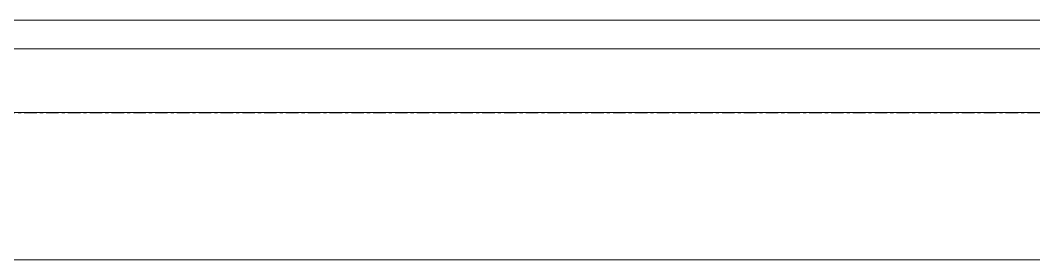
# Model space of a CAD drawing. Header units: millimetres. Extents: x -677815 to 476396, y -125373 to 39000.
# Drawn here: x 132507 to 133540, y -150 to 94 of the extents above; entities that cross this region are included whole.
import ezdxf

# ---------------------------------------------------------------- set-up
doc = ezdxf.new("R2010")
doc.units = ezdxf.units.MM
doc.linetypes.add('Xref building Toll$0$Grid Line', pattern=[22.225, 12.7, -3.175, 3.175, -3.175])
doc.layers.add('AM_BOR', color=4, linetype='Continuous', lineweight=25)
doc.layers.add('Xref building Toll$0$A-WALL', color=113, linetype='Continuous', lineweight=9)
doc.layers.add('Xref building Toll$0$S-GRID', color=8, linetype='Continuous')

# ---------------------------------------------------------------- blocks, each defined once
blk = doc.blocks.new('Xref building Toll$0$Toll Grids')
at = {"layer": 'Xref building Toll$0$S-GRID', "linetype": 'Xref building Toll$0$Grid Line'}
blk.add_line((-9195.8, 0), (280997.7, 0), dxfattribs=at)
blk = doc.blocks.new('Xref building Toll$0$building block 28092016')
at = {"layer": 'Xref building Toll$0$A-WALL', "lineweight": 18}
for p, q in [((865844.6, -671405.5), (854087.6, -671405.5)), ((854087.6, -671434.5), (865844.6, -671434.5))]:
    blk.add_line(p, q, dxfattribs=at)
at = {"layer": 'Xref building Toll$0$A-WALL'}
for p, q in [((854025.6, -671499.5), (859682.1, -671499.5)), ((866513.6, -671649.5), (854462.6, -671649.5))]:
    blk.add_line(p, q, dxfattribs=at)
blk = doc.blocks.new('Xref building Toll')
for name, p in [('Xref building Toll$0$Toll Grids', (0, 0)), ('Xref building Toll$0$building block 28092016', (-722549.6, 671499.5))]:
    blk.add_blockref(name, p)

msp = doc.modelspace()

# ---------------------------------------------------------------- block references
at = {"layer": 'AM_BOR'}
msp.add_blockref('Xref building Toll', (0, 0), dxfattribs=at)

doc.saveas('drawing.dxf')
